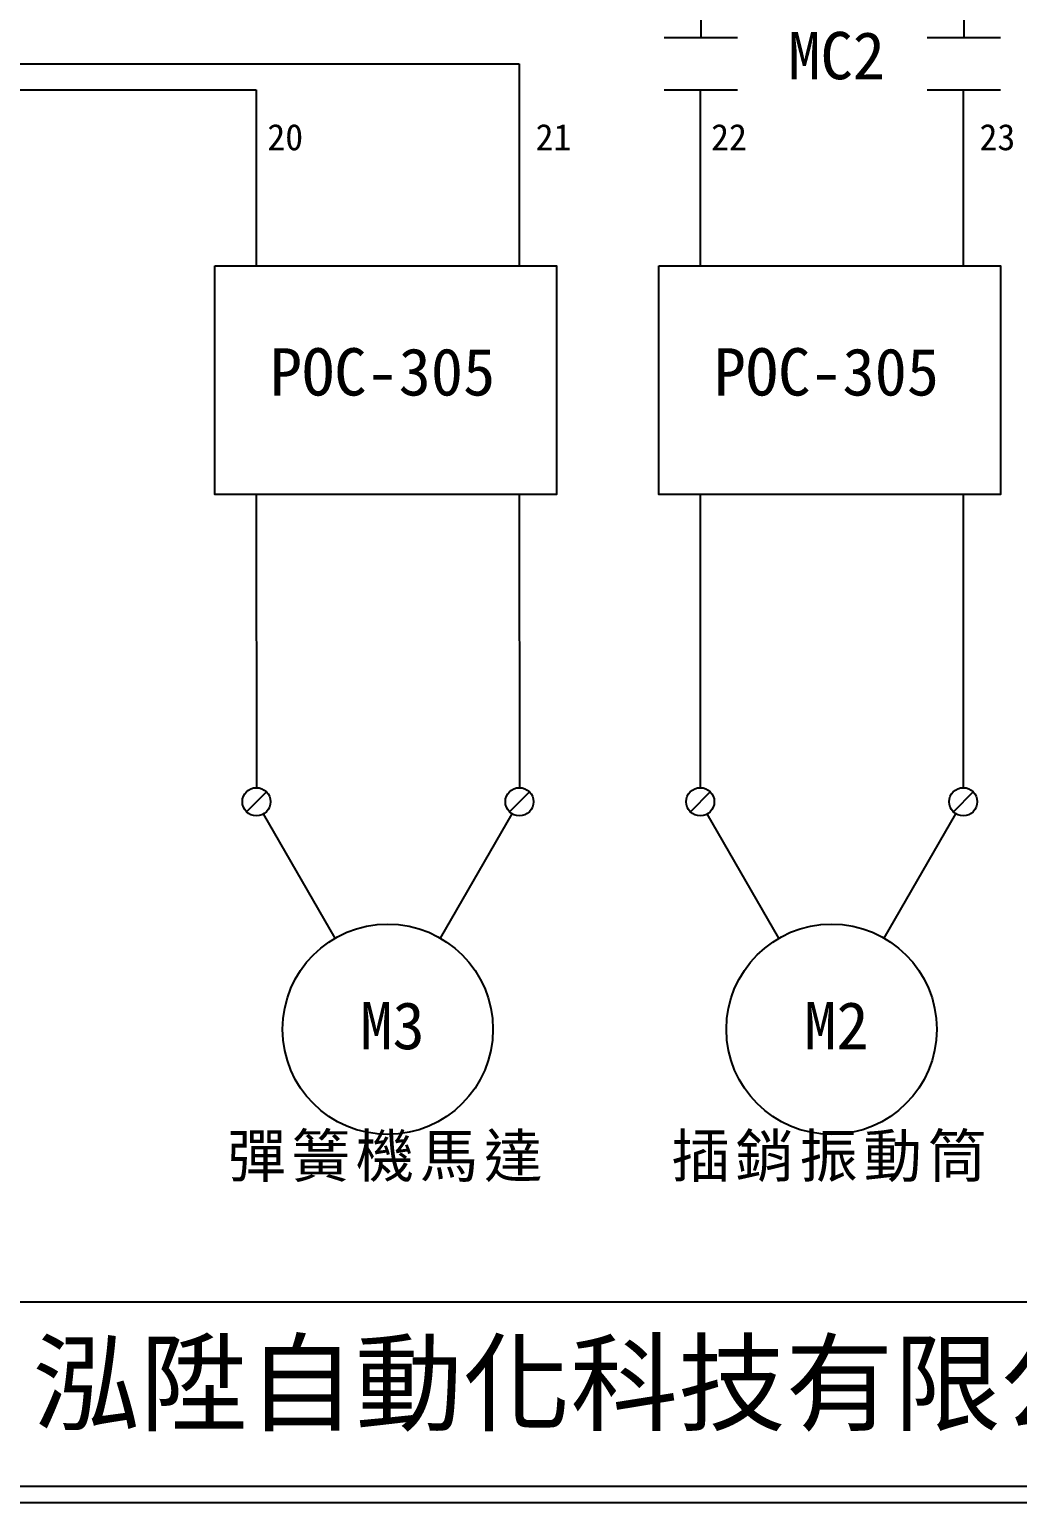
# Model space of a CAD drawing. Extents: x 10 to 297, y 3 to 207.
# Drawn here: x 48.4 to 123.5, y 3 to 115 of the extents above; entities that cross this region are included whole.
import ezdxf

# ---------------------------------------------------------------- set-up
doc = ezdxf.new("R2010")
doc.units = 0
doc.layers.get('0').update_dxf_attribs({"linetype": 'CONTINUOUS'})
doc.layers.add('圖框層', color=7, linetype='CONTINUOUS')
doc.layers.add('標尺寸層', color=3, linetype='CONTINUOUS')
doc.styles.add('STSL', font='KAIU.TTF')
doc.styles.add('標楷體', font='KAIU.TTF')

msp = doc.modelspace()

# ---------------------------------------------------------------- linework, layer by layer
for p, q in [((119.41, 138.05), (119.43, 114.4)), ((99.42, 128.05), (99.44, 114.4)), ((65.62, 110.42), (65.62, 104.56)), ((85.62, 110.42), (85.62, 104.56)), ((99.38, 110.42), (99.38, 104.56)), ((119.38, 110.42), (119.38, 104.56)), ((65.62, 104.56), (65.62, 97.03)), ((85.62, 104.56), (85.62, 97.03)), ((99.38, 104.56), (99.38, 97.03)), ((119.38, 104.56), (119.38, 97.03)), ((65.63, 79.65), (65.64, 57.36)), ((85.63, 79.65), (85.64, 57.36)), ((99.39, 79.65), (99.39, 57.36)), ((119.39, 79.65), (119.39, 57.36)), ((66.4, 57.05), (64.88, 55.53)), ((86.4, 57.05), (84.88, 55.53)), ((100.15, 57.05), (98.64, 55.53)), ((120.15, 57.05), (118.64, 55.53)), ((71.63, 45.92), (66.18, 55.36)), ((79.63, 45.92), (85.09, 55.37)), ((105.38, 45.92), (99.93, 55.36)), ((113.38, 45.92), (118.84, 55.37))]:
    msp.add_line(p, q)
for centre, radius in [((65.64, 56.29), 1.07), ((85.64, 56.29), 1.07), ((99.39, 56.29), 1.07), ((119.39, 56.29), 1.07), ((75.63, 38.99), 8), ((109.38, 38.99), 8)]:
    msp.add_circle(centre, radius)
at = {"layer": '圖框層', "color": 7}
for p, q in [((11.25, 18.25), (295.75, 18.25)), ((11.25, 4.25), (295.75, 4.25)), ((10, 3), (297, 3))]:
    msp.add_line(p, q, dxfattribs=at)
at = {"layer": '標尺寸層', "color": 7}
for p, q in [((96.65, 114.4), (102.22, 114.4)), ((116.65, 114.4), (122.22, 114.4)), ((42.15, 112.41), (85.62, 112.41)), ((85.62, 112.41), (85.62, 110.42)), ((22.15, 110.42), (65.62, 110.42)), ((65.62, 110.42), (65.62, 104.56)), ((96.65, 110.42), (102.22, 110.42)), ((99.38, 110.42), (99.38, 104.56)), ((116.65, 110.42), (122.22, 110.42))]:
    msp.add_line(p, q, dxfattribs=at)
for points in [[(62.48, 97.03), (88.47, 97.03), (88.47, 79.65), (62.48, 79.65)], [(96.23, 97.03), (122.23, 97.03), (122.23, 79.65), (96.23, 79.65)]]:
    msp.add_lwpolyline(points, close=True, dxfattribs=at)

# ---------------------------------------------------------------- texts
at = {"color": 0, "char_height": 3.25, "width": 24.1454, "attachment_point": 2, "style": '標楷體'}
for s, insert in [('{\\T1.1;彈簧機馬達}', (75.63, 30.99)), ('{\\T1.1;插銷振動筒}', (109.38, 30.99))]:
    msp.add_mtext(s, dxfattribs=dict(at, insert=insert))
at = {"layer": '圖框層', "color": 4, "style": 'STSL'}
for s, height, p in [('MC2', 3.6, (106.09, 111.23)), ('20', 2, (66.47, 105.83)), ('21', 2, (86.87, 105.83)), ('22', 2, (100.22, 105.83)), ('23', 2, (120.63, 105.83)), ('POC-305', 3.6, (66.66, 87.18)), ('POC-305', 3.6, (100.41, 87.18)), ('M3', 3.6, (73.54, 37.47)), ('M2', 3.6, (107.3, 37.47)), ('泓陞自動化科技有限公司', 6, (48.6, 9.08))]:
    msp.add_text(s, height=height, dxfattribs=at).set_placement(p)

doc.saveas('drawing.dxf')
